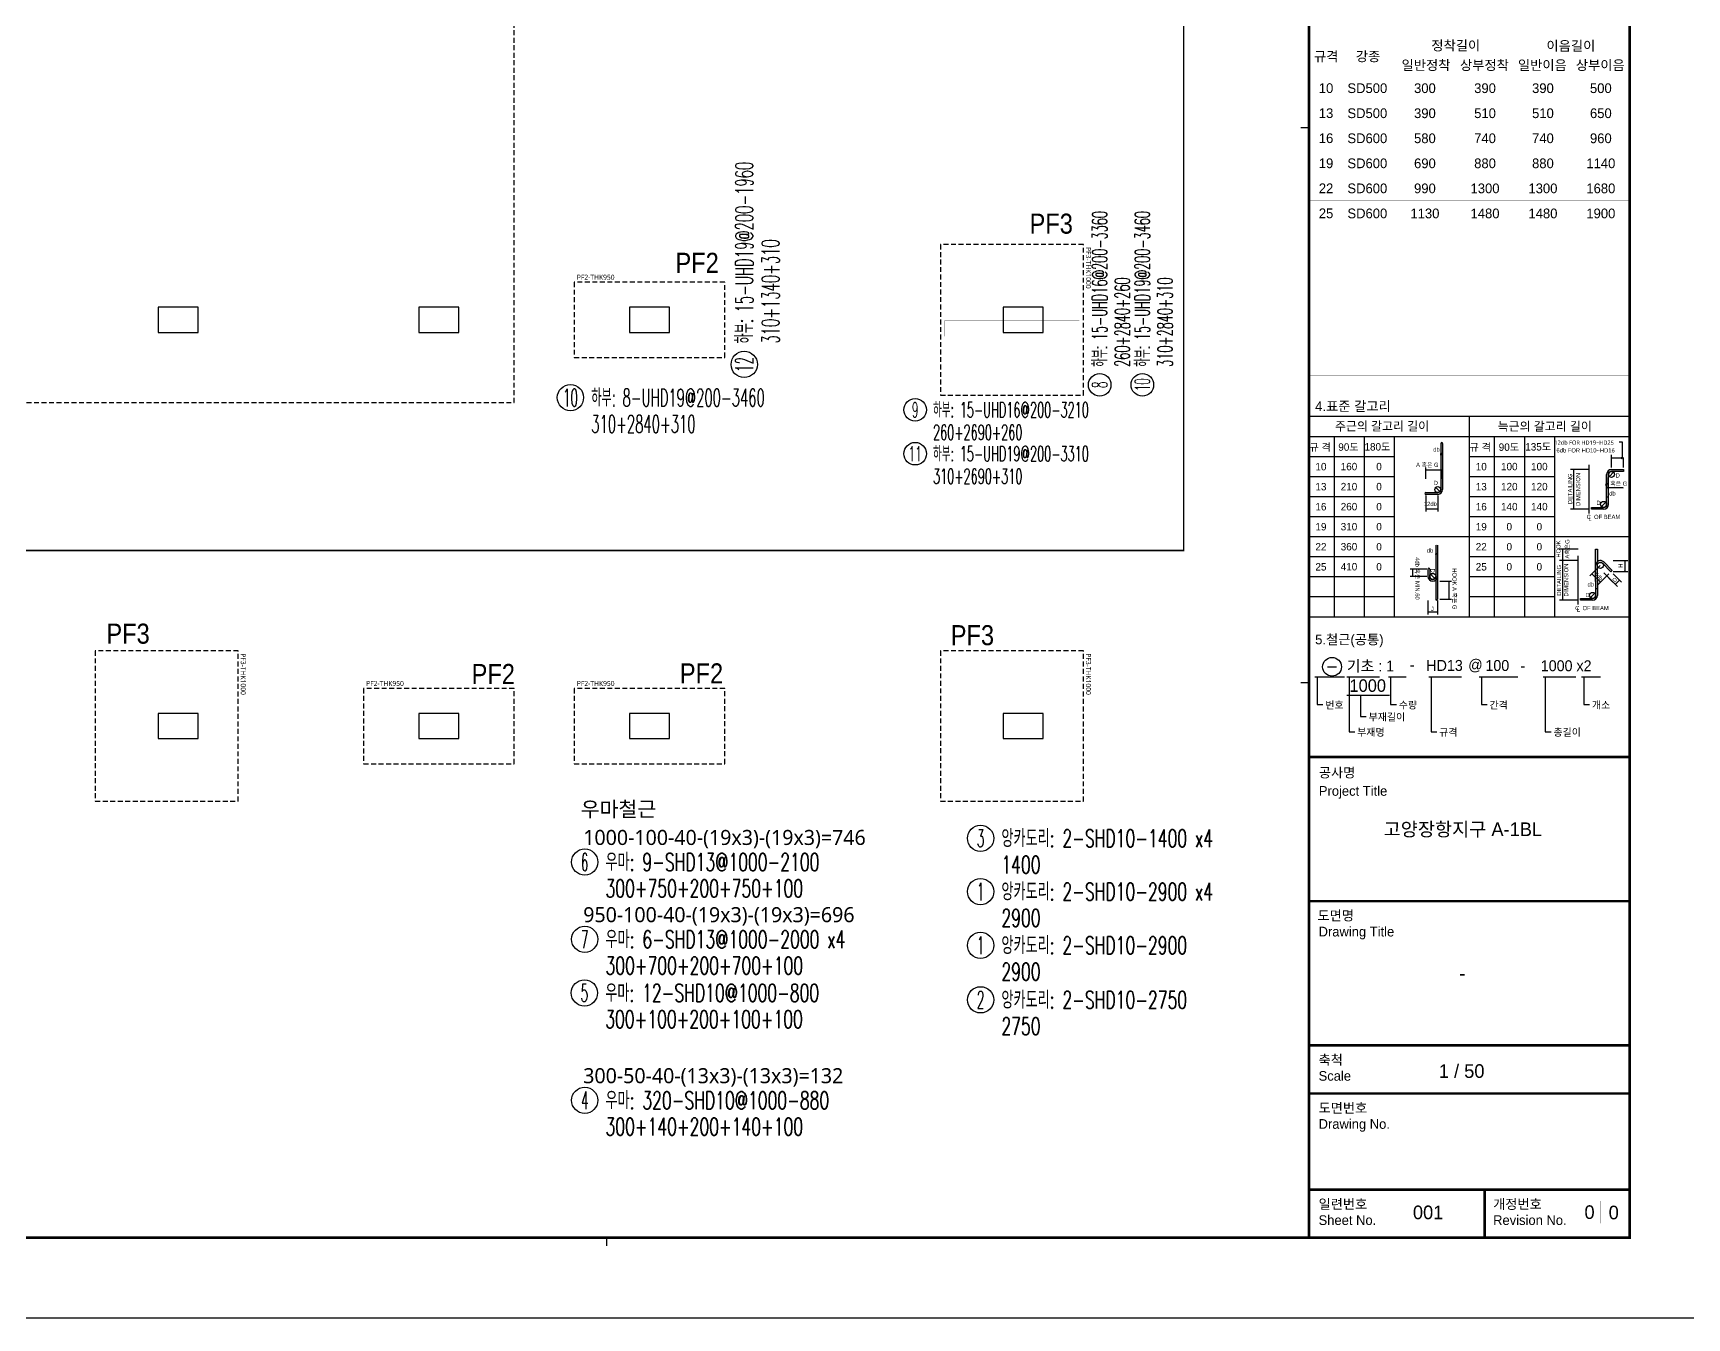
# Model space of a CAD drawing. Header units: millimetres. Extents: x 321717 to 696608, y -514806 to -16026.
# Drawn here: x 437236 to 470209, y -280172 to -254553 of the extents above; entities that cross this region are included whole.
import ezdxf
from ezdxf.enums import TextEntityAlignment as Align

# ---------------------------------------------------------------- set-up
doc = ezdxf.new("R2010")
doc.units = ezdxf.units.MM
doc.header["$LTSCALE"] = 65
doc.linetypes.add('XS-기초$0$HID', pattern=[2.3, 1.5, -0.8])
doc.layers.get('Defpoints').update_dxf_attribs({"color": 145})
for name, color, linetype in [('NAME-F', 6, 'Continuous'), ('XREBAR', 1, 'Continuous'), ('XS-기초$0$MAT', 3, 'XS-기초$0$HID'), ('XS-기초$0$PILE-P', 4, 'XS-기초$0$HID'), ('XS-기초$0$WALL', 11, 'Continuous'), ('XS-기초$0$기초연단', 3, 'Continuous'), ('XTAG', 7, 'Continuous'), ('기초꺽임', 7, 'Continuous')]:
    doc.layers.add(name, color=color, linetype=linetype)
doc.layers.add('XS-기초$0$DEFPOINT', color=144, linetype='Continuous', plot=False)
doc.layers.add('XTITLE', color=22, linetype='Continuous', lineweight=0)
doc.styles.add('ARIAL', font='malgun_0.ttf')
doc.styles.add('HYULL', font='Dotum.ttf')
doc.styles.add('XRebar', font='Romans.shx', dxfattribs={"bigfont": 'whgtxt.shx'})
doc.styles.add('XRebarSheet', font='HMKMRHD.TTF')
doc.styles.add('XS-기초$0$맑은고딕', font='malgun_0.ttf')
doc.styles.add('돋움', font='malgun_0.ttf')
doc.styles.add('돋음', font='Dotum.ttf')
doc.dimstyles.new('NDIM', dxfattribs={"dimtxt": 3, "dimasz": 1.5, "dimexe": 2, "dimexo": 2, "dimgap": 1, "dimtad": 1, "dimdec": 0, "dimdsep": 46, "dimlunit": 6, "dimtxsty": 'ARIAL', "dimblk": 'DOT', "dimcen": 1, "dimclrd": 256, "dimclre": 7, "dimclrt": 3, "dimadec": 0, "dimazin": 0, "dimtfac": 1, "dimtdec": 0, "dimtix": 1, "dimtmove": 2, "dimatfit": 3, "dimldrblk": 'DOT', "dimfxl": 8, "dimtvp": 1, "dimtolj": 1, "dimlwd": -1, "dimlwe": -1, "dimarcsym": 0})

# ---------------------------------------------------------------- blocks, each defined once
blk = doc.blocks.new('_Dot')
at = {"color": 0, "linetype": 'ByBlock', "lineweight": -2}
blk.add_line((-0.5, 0), (-1, 0), dxfattribs=at)
at = {"color": 0, "linetype": 'ByBlock', "const_width": 0.5}
blk.add_lwpolyline([(-0.25, 0, 1), (0.25, 0, 1)], format="xyb", close=True, dxfattribs=at)
blk = doc.blocks.new('*D118')
at = {"color": 7, "transparency": 16777216}
for p, q in [((80432, 20451), (80432, 20463)), ((80477, 20451), (80477, 20463))]:
    blk.add_line(p, q, dxfattribs=at)
at = {"transparency": 16777216}
blk.add_line((80433, 20461), (80475, 20461), dxfattribs=at)
at = {"layer": 'Defpoints', "color": 0, "transparency": 16777216}
for p in [(80432, 20449), (80477, 20461), (80477, 20449)]:
    blk.add_point(p, dxfattribs=at)
at = {"transparency": 16777216, "xscale": 1.5, "yscale": 1.5, "zscale": 1.5, "rotation": 180}
blk.add_blockref('_Dot', (80432, 20461), dxfattribs=at)
at = {"transparency": 16777216, "xscale": 1.5, "yscale": 1.5, "zscale": 1.5}
blk.add_blockref('_Dot', (80477, 20461), dxfattribs=at)
blk = doc.blocks.new('*D119')
at = {"color": 7, "transparency": 16777216}
for p, q in [((76172, 19024), (76172, 19045)), ((76217, 19024), (76217, 19045))]:
    blk.add_line(p, q, dxfattribs=at)
at = {"transparency": 16777216}
blk.add_line((76215, 19043), (76174, 19043), dxfattribs=at)
at = {"layer": 'Defpoints', "color": 0, "transparency": 16777216}
for p in [(76172, 19043), (76172, 19022), (76217, 19022)]:
    blk.add_point(p, dxfattribs=at)
at = {"transparency": 16777216, "xscale": 1.5, "yscale": 1.5, "zscale": 1.5, "rotation": 180}
blk.add_blockref('_Dot', (76172, 19043), dxfattribs=at)
at = {"transparency": 16777216, "xscale": 1.5, "yscale": 1.5, "zscale": 1.5}
blk.add_blockref('_Dot', (76217, 19043), dxfattribs=at)
blk = doc.blocks.new('*D120')
at = {"transparency": 16777216}
blk.add_line((80158, 18181), (80199, 18181), dxfattribs=at)
at = {"layer": 'Defpoints', "color": 0, "transparency": 16777216}
for p in [(80156, 18181), (80201, 18181), (80201, 18181)]:
    blk.add_point(p, dxfattribs=at)
at = {"transparency": 16777216, "xscale": 1.5, "yscale": 1.5, "zscale": 1.5, "rotation": 180}
blk.add_blockref('_Dot', (80156, 18181), dxfattribs=at)
at = {"transparency": 16777216, "xscale": 1.5, "yscale": 1.5, "zscale": 1.5}
blk.add_blockref('_Dot', (80201, 18181), dxfattribs=at)
blk = doc.blocks.new('XS-기초$0$PF3')
at = {"layer": 'XS-기초$0$MAT', "linetype": 'XS-기초$0$HID'}
blk.add_lwpolyline([(-1500, -1650), (1500, -1650), (1500, 1200), (-1500, 1200)], close=True, dxfattribs=at)
at = {"layer": 'XS-기초$0$DEFPOINT', "color": 1, "style": 'XS-기초$0$맑은고딕'}
blk.add_text('PF3-THK1000', height=100, dxfattribs=at).set_placement((-1450, 1300), align=Align.MIDDLE_LEFT)
blk = doc.blocks.new('XS-기초$0$PF2')
at = {"layer": 'XS-기초$0$MAT', "linetype": 'XS-기초$0$HID'}
blk.add_lwpolyline([(-1500, -750), (1500, -750), (1500, 750), (-1500, 750)], close=True, dxfattribs=at)
at = {"layer": 'XS-기초$0$DEFPOINT', "color": 1, "style": 'XS-기초$0$맑은고딕'}
blk.add_text('PF2-THK950', height=100, dxfattribs=at).set_placement((-1450, 850), align=Align.MIDDLE_LEFT)
blk = doc.blocks.new('asdraa')
at = {"layer": 'XS-기초$0$WALL', "color": 5}
for p, q in [((3886, 8700), (3886, 8200)), ((4686, 8700), (3886, 8700)), ((4686, 8200), (4686, 8700)), ((9086, 8700), (9086, 8200)), ((9886, 8700), (9086, 8700)), ((9886, 8200), (9886, 8700)), ((13286, 8700), (13286, 8200)), ((14086, 8700), (13286, 8700)), ((14086, 8200), (14086, 8700)), ((20736, 8700), (20736, 8200)), ((21536, 8700), (20736, 8700)), ((21536, 8200), (21536, 8700)), ((3886, 8200), (4686, 8200)), ((9086, 8200), (9886, 8200)), ((13286, 8200), (14086, 8200)), ((20736, 8200), (21536, 8200)), ((3886, 600), (3886, 100)), ((4686, 600), (3886, 600)), ((4686, 100), (4686, 600)), ((9086, 600), (9086, 100)), ((9886, 600), (9086, 600)), ((9886, 100), (9886, 600)), ((13286, 600), (13286, 100)), ((14086, 600), (13286, 600)), ((14086, 100), (14086, 600)), ((20736, 600), (20736, 100)), ((21536, 600), (20736, 600)), ((21536, 100), (21536, 600)), ((3886, 100), (4686, 100)), ((9086, 100), (9886, 100)), ((13286, 100), (14086, 100)), ((20736, 100), (21536, 100))]:
    blk.add_line(p, q, dxfattribs=at)
at = {"layer": 'XS-기초$0$기초연단', "linetype": 'XS-기초$0$HID'}
for p, q in [((10986, 6800), (10986, 14600)), ((-25496, 6800), (10986, 6800))]:
    blk.add_line(p, q, dxfattribs=at)
at = {"layer": '기초꺽임', "color": 1, "const_width": 30}
blk.add_lwpolyline([(-22289, 23621), (-22289, 0), (0, 0), (0, 3850), (24336, 3850), (24336, 23621)], dxfattribs=at)
at = {"layer": 'XS-기초$0$PILE-P', "rotation": 270}
for p in [(21136, 8450), (4286, 350), (21136, 350)]:
    blk.add_blockref('XS-기초$0$PF3', p, dxfattribs=at)
at = {"layer": 'XS-기초$0$PILE-P'}
for p in [(13686, 8450), (9486, 350), (13686, 350)]:
    blk.add_blockref('XS-기초$0$PF2', p, dxfattribs=at)
blk = doc.blocks.new('*U98', base_point=(447687, -261823))
at = {"layer": 'XTAG', "color": 0, "linetype": 'Continuous', "ltscale": 6.95293e-310}
blk.add_circle((447950, -261823), 262, dxfattribs=at)
at = {"layer": 'XTAG', "color": 0, "linetype": 'Continuous', "ltscale": 6.95293e-310, "style": 'XRebar', "width": 0.5}
blk.add_text('10', height=350, dxfattribs=at).set_placement((447950, -261823), align=Align.MIDDLE_CENTER)
at = {"layer": 'XTAG', "color": 0, "linetype": 'Continuous', "ltscale": 6.95293e-310, "style": 'XRebar', "width": 0.55}
for s, p in [('하부: 8-UHD19@200-3460', (448365, -261823)), ('310+2840+310', (448365, -262348))]:
    blk.add_text(s, height=350, dxfattribs=at).set_placement(p, align=Align.MIDDLE_LEFT)
blk = doc.blocks.new('*U99', base_point=(459352, -261791))
at = {"layer": 'XTAG', "color": 0, "linetype": 'Continuous', "ltscale": 1.06101e-314}
blk.add_circle((459352, -261566), 225, dxfattribs=at)
at = {"layer": 'XTAG', "color": 0, "linetype": 'Continuous', "ltscale": 1.06101e-314, "style": 'XRebar', "width": 0.55}
for s, p in [('하부: 15-UHD19@200-3460', (459352, -261209)), ('310+2840+310', (459802, -261209))]:
    blk.add_text(s, height=300, rotation=90, dxfattribs=at).set_placement(p, align=Align.MIDDLE_LEFT)
at = {"layer": 'XTAG', "color": 0, "linetype": 'Continuous', "ltscale": 1.06101e-314, "style": 'XRebar', "width": 0.5}
blk.add_text('10', height=300, rotation=90, dxfattribs=at).set_placement((459352, -261566), align=Align.MIDDLE_CENTER)
blk = doc.blocks.new('*U103', base_point=(451415, -261422))
at = {"layer": 'XTAG', "color": 0, "linetype": 'Continuous', "ltscale": 6.95293e-310}
blk.add_circle((451415, -261160), 262, dxfattribs=at)
at = {"layer": 'XTAG', "color": 0, "linetype": 'Continuous', "ltscale": 6.95293e-310, "style": 'XRebar', "width": 0.55}
for s, p in [('하부: 15-UHD19@200-1960', (451415, -260744)), ('310+1340+310', (451940, -260744))]:
    blk.add_text(s, height=350, rotation=90, dxfattribs=at).set_placement(p, align=Align.MIDDLE_LEFT)
at = {"layer": 'XTAG', "color": 0, "linetype": 'Continuous', "ltscale": 6.95293e-310, "style": 'XRebar', "width": 0.5}
blk.add_text('12', height=350, rotation=90, dxfattribs=at).set_placement((451415, -261160), align=Align.MIDDLE_CENTER)
blk = doc.blocks.new('*U104', base_point=(454598, -262940))
at = {"layer": 'XTAG', "color": 0, "linetype": 'Continuous', "ltscale": 1.06101e-314}
blk.add_circle((454823, -262940), 225, dxfattribs=at)
at = {"layer": 'XTAG', "color": 0, "linetype": 'Continuous', "ltscale": 1.06101e-314, "style": 'XRebar', "width": 0.5}
blk.add_text('11', height=300, dxfattribs=at).set_placement((454823, -262940), align=Align.MIDDLE_CENTER)
at = {"layer": 'XTAG', "color": 0, "linetype": 'Continuous', "ltscale": 1.06101e-314, "style": 'XRebar', "width": 0.55}
for s, p in [('하부: 15-UHD19@200-3310', (455179, -262940)), ('310+2690+310', (455179, -263390))]:
    blk.add_text(s, height=300, dxfattribs=at).set_placement(p, align=Align.MIDDLE_LEFT)
blk = doc.blocks.new('*U105', base_point=(454598, -262065))
at = {"layer": 'XTAG', "color": 0, "linetype": 'Continuous', "ltscale": 1.06101e-314}
blk.add_circle((454823, -262065), 225, dxfattribs=at)
at = {"layer": 'XTAG', "color": 0, "linetype": 'Continuous', "ltscale": 1.06101e-314, "style": 'XRebar', "width": 0.5}
blk.add_text('9', height=300, dxfattribs=at).set_placement((454823, -262065), align=Align.MIDDLE_CENTER)
at = {"layer": 'XTAG', "color": 0, "linetype": 'Continuous', "ltscale": 1.06101e-314, "style": 'XRebar', "width": 0.55}
for s, p in [('하부: 15-UHD16@200-3210', (455179, -262065)), ('260+2690+260', (455179, -262515))]:
    blk.add_text(s, height=300, dxfattribs=at).set_placement(p, align=Align.MIDDLE_LEFT)
blk = doc.blocks.new('*U106', base_point=(458502, -261791))
at = {"layer": 'XTAG', "color": 0, "linetype": 'Continuous', "ltscale": 1.06101e-314}
blk.add_circle((458502, -261566), 225, dxfattribs=at)
at = {"layer": 'XTAG', "color": 0, "linetype": 'Continuous', "ltscale": 1.06101e-314, "style": 'XRebar', "width": 0.55}
for s, p in [('하부: 15-UHD16@200-3360', (458502, -261209)), ('260+2840+260', (458952, -261209))]:
    blk.add_text(s, height=300, rotation=90, dxfattribs=at).set_placement(p, align=Align.MIDDLE_LEFT)
at = {"layer": 'XTAG', "color": 0, "linetype": 'Continuous', "ltscale": 1.06101e-314, "style": 'XRebar', "width": 0.5}
blk.add_text('8', height=300, rotation=90, dxfattribs=at).set_placement((458502, -261566), align=Align.MIDDLE_CENTER)
blk = doc.blocks.new('*U107', base_point=(447971, -271083))
at = {"layer": 'XTAG', "color": 0, "linetype": 'Continuous', "ltscale": 1.06101e-314}
blk.add_circle((448234, -271083), 262, dxfattribs=at)
at = {"layer": 'XTAG', "color": 0, "linetype": 'Continuous', "ltscale": 1.06101e-314, "style": 'XRebar', "width": 0.5}
blk.add_text('6', height=350, dxfattribs=at).set_placement((448234, -271083), align=Align.MIDDLE_CENTER)
at = {"layer": 'XTAG', "color": 0, "linetype": 'Continuous', "ltscale": 1.06101e-314, "style": 'XRebar', "width": 0.65}
for s, p in [('우마: 9-SHD13@1000-2100', (448649, -271083)), ('300+750+200+750+100', (448649, -271608))]:
    blk.add_text(s, height=350, dxfattribs=at).set_placement(p, align=Align.MIDDLE_LEFT)
blk = doc.blocks.new('*U108', base_point=(447971, -272623))
at = {"layer": 'XTAG', "color": 0, "linetype": 'Continuous', "ltscale": 1.06101e-314}
blk.add_circle((448234, -272623), 262, dxfattribs=at)
at = {"layer": 'XTAG', "color": 0, "linetype": 'Continuous', "ltscale": 1.06101e-314, "style": 'XRebar', "width": 0.5}
blk.add_text('7', height=350, dxfattribs=at).set_placement((448234, -272623), align=Align.MIDDLE_CENTER)
at = {"layer": 'XTAG', "color": 0, "linetype": 'Continuous', "ltscale": 1.06101e-314, "style": 'XRebar', "width": 0.65}
for s, p in [('우마: 6-SHD13@1000-2000 x4', (448649, -272623)), ('300+700+200+700+100', (448649, -273148))]:
    blk.add_text(s, height=350, dxfattribs=at).set_placement(p, align=Align.MIDDLE_LEFT)
blk = doc.blocks.new('*U109', base_point=(447966, -273691))
at = {"layer": 'XTAG', "color": 0, "linetype": 'Continuous', "ltscale": 1.06101e-314}
blk.add_circle((448228, -273691), 262, dxfattribs=at)
at = {"layer": 'XTAG', "color": 0, "linetype": 'Continuous', "ltscale": 1.06101e-314, "style": 'XRebar', "width": 0.5}
blk.add_text('5', height=350, dxfattribs=at).set_placement((448228, -273691), align=Align.MIDDLE_CENTER)
at = {"layer": 'XTAG', "color": 0, "linetype": 'Continuous', "ltscale": 1.06101e-314, "style": 'XRebar', "width": 0.65}
for s, p in [('우마: 12-SHD10@1000-800', (448644, -273691)), ('300+100+200+100+100', (448644, -274216))]:
    blk.add_text(s, height=350, dxfattribs=at).set_placement(p, align=Align.MIDDLE_LEFT)
blk = doc.blocks.new('*U110', base_point=(447971, -275833))
at = {"layer": 'XTAG', "color": 0, "linetype": 'Continuous', "ltscale": 1.06101e-314}
blk.add_circle((448234, -275833), 262, dxfattribs=at)
at = {"layer": 'XTAG', "color": 0, "linetype": 'Continuous', "ltscale": 1.06101e-314, "style": 'XRebar', "width": 0.65}
for s, p in [('우마: 320-SHD10@1000-880', (448649, -275833)), ('300+140+200+140+100', (448649, -276358))]:
    blk.add_text(s, height=350, dxfattribs=at).set_placement(p, align=Align.MIDDLE_LEFT)
at = {"layer": 'XTAG', "color": 0, "linetype": 'Continuous', "ltscale": 1.06101e-314, "style": 'XRebar', "width": 0.5}
blk.add_text('4', height=350, dxfattribs=at).set_placement((448234, -275833), align=Align.MIDDLE_CENTER)
blk = doc.blocks.new('*U111', base_point=(455864, -271672))
at = {"layer": 'XTAG', "color": 0, "linetype": 'Continuous', "ltscale": 6.62605e-310}
blk.add_circle((456127, -271672), 262, dxfattribs=at)
at = {"layer": 'XTAG', "color": 0, "linetype": 'Continuous', "ltscale": 6.62605e-310, "style": 'XRebar', "width": 0.5}
blk.add_text('1', height=350, dxfattribs=at).set_placement((456127, -271672), align=Align.MIDDLE_CENTER)
at = {"layer": 'XTAG', "color": 0, "linetype": 'Continuous', "ltscale": 6.62605e-310, "style": 'XRebar', "width": 0.65}
for s, p in [('앙카도리: 2-SHD10-2900 x4', (456542, -271672)), ('2900', (456542, -272197))]:
    blk.add_text(s, height=350, dxfattribs=at).set_placement(p, align=Align.MIDDLE_LEFT)
blk = doc.blocks.new('*U112', base_point=(455864, -272743))
at = {"layer": 'XTAG', "color": 0, "linetype": 'Continuous', "ltscale": 1.06101e-314}
blk.add_circle((456127, -272743), 262, dxfattribs=at)
at = {"layer": 'XTAG', "color": 0, "linetype": 'Continuous', "ltscale": 1.06101e-314, "style": 'XRebar', "width": 0.5}
blk.add_text('1', height=350, dxfattribs=at).set_placement((456127, -272743), align=Align.MIDDLE_CENTER)
at = {"layer": 'XTAG', "color": 0, "linetype": 'Continuous', "ltscale": 1.06101e-314, "style": 'XRebar', "width": 0.65}
for s, p in [('앙카도리: 2-SHD10-2900', (456542, -272743)), ('2900', (456542, -273268))]:
    blk.add_text(s, height=350, dxfattribs=at).set_placement(p, align=Align.MIDDLE_LEFT)
blk = doc.blocks.new('*U113', base_point=(455864, -270609))
at = {"layer": 'XTAG', "color": 0, "linetype": 'Continuous', "ltscale": 6.62605e-310}
blk.add_circle((456127, -270609), 262, dxfattribs=at)
at = {"layer": 'XTAG', "color": 0, "linetype": 'Continuous', "ltscale": 6.62605e-310, "style": 'XRebar', "width": 0.5}
blk.add_text('3', height=350, dxfattribs=at).set_placement((456127, -270609), align=Align.MIDDLE_CENTER)
at = {"layer": 'XTAG', "color": 0, "linetype": 'Continuous', "ltscale": 6.62605e-310, "style": 'XRebar', "width": 0.65}
for s, p in [('앙카도리: 2-SHD10-1400 x4', (456542, -270609)), ('1400', (456542, -271134))]:
    blk.add_text(s, height=350, dxfattribs=at).set_placement(p, align=Align.MIDDLE_LEFT)
blk = doc.blocks.new('*U114', base_point=(455864, -273830))
at = {"layer": 'XTAG', "color": 0, "linetype": 'Continuous', "ltscale": 1.06101e-314}
blk.add_circle((456127, -273830), 262, dxfattribs=at)
at = {"layer": 'XTAG', "color": 0, "linetype": 'Continuous', "ltscale": 1.06101e-314, "style": 'XRebar', "width": 0.5}
blk.add_text('2', height=350, dxfattribs=at).set_placement((456127, -273830), align=Align.MIDDLE_CENTER)
at = {"layer": 'XTAG', "color": 0, "linetype": 'Continuous', "ltscale": 1.06101e-314, "style": 'XRebar', "width": 0.65}
for s, p in [('앙카도리: 2-SHD10-2750', (456542, -273830)), ('2750', (456542, -274355))]:
    blk.add_text(s, height=350, dxfattribs=at).set_placement(p, align=Align.MIDDLE_LEFT)
blk = doc.blocks.new('dhs_sheet2e')
h = blk.add_hatch(color=256)
edge = h.paths.add_edge_path()
edge.add_line((76299, 21797), (76299, 20646.2))
edge.add_arc((76224.2, 20646.2), 74.7, -90, 0, ccw=False)
edge.add_line((76224.2, 20571.5), (75925.3, 20571.5))
edge.add_arc((75925.3, 20549.1), 22.4, 90, 270)
edge.add_line((75925.3, 20526.7), (76224.2, 20526.7))
edge.add_arc((76224.2, 20646.2), 119.6, 270, 360)
edge.add_line((76343.8, 20646.2), (76343.8, 21797))
edge.add_arc((76321.4, 21797), 22.4, 0, 180)
blk.add_hatch(color=256).paths.add_polyline_path([(80850.3, 21144.3), (80551.4, 21144.3, 0.4142136), (80431.9, 21024.7), (80431.9, 20621.2), (80431.9, 20277.5, -0.4142136), (80357.1, 20202.7), (80058.2, 20202.7), (80058.2, 20157.9), (80357.1, 20157.9, 0.4142136), (80476.7, 20277.5), (80476.7, 20621.2), (80476.7, 21024.7, -0.4142136), (80551.4, 21099.4), (80850.3, 21099.4)])
h = blk.add_hatch(color=256)
h.paths.add_polyline_path([(76216.8, 18481.2, -0.2277351), (76172, 18387.9), (76172, 17913.3, 1), (76216.8, 17913.3)])
h.paths.add_polyline_path([(76216.8, 19258.4, 1), (76172, 19258.4), (76172, 18481.2, -0.1833618), (76153.2, 18431.7, -0.6790836), (76150.1, 18423.9, -0.2067221), (76146.9, 18425.3, -0.6466922), (76022.6, 18481.2), (76022.6, 18660.6, 1), (75977.7, 18660.6), (75977.7, 18481.2, 1), (76216.8, 18481.2)])
h.paths.add_polyline_path([(76153.2, 18431.7, -0.0300135), (76146.9, 18425.3, 0.2067221), (76150.1, 18423.9, 0.6790836)], flags=17)
h = blk.add_hatch(color=256)
h.paths.add_polyline_path([(80200.9, 19160.1), (80156.1, 19160.1), (80156.1, 18756.6, -0.2277351), (80200.9, 18850)])
h.paths.add_polyline_path([(80156.1, 18756.6), (80156.1, 18353.1), (80156.1, 18009.4, -0.4142136), (80081.4, 17934.7), (79782.5, 17934.7), (79782.5, 17889.8), (80081.4, 17889.8, 0.4142136), (80200.9, 18009.4), (80200.9, 18353.1), (80200.9, 18756.6, -0.6681786), (80328.5, 18809.5), (80539.9, 18598.1), (80571.6, 18629.8), (80360.2, 18841.2, 0.6681786)])
at = {"color": 7}
for p, q in [((73013.1, 29664.7), (72813.3, 29664.7)), ((80551.4, 21191.6), (80551.4, 21507.4)), ((80850.3, 21191.6), (80850.3, 21435)), ((76343.8, 20916), (76343.8, 21141.7)), ((79996, 21144.3), (79533, 21144.3)), ((80431.9, 20947.5), (80431.9, 20685.3)), ((79996, 20157.9), (79533, 20157.9)), ((79720.2, 19160.1), (79257.5, 19160.1)), ((75953.1, 18660.6), (75532.2, 18660.6)), ((79720.2, 18876.2), (79257.5, 18876.2)), ((79720.2, 18876.2), (79257.5, 18876.2)), ((80273.9, 18754.9), (80011.4, 18492.3)), ((80591.1, 18876.2), (80958.3, 18876.2)), ((80591.1, 18607.2), (80958.3, 18607.2)), ((75953.1, 18481.2), (75532.2, 18481.2)), ((76270.6, 18361.7), (76562.3, 18361.7)), ((80485.3, 18543.5), (80222.7, 18281)), ((80488.8, 18437.8), (80698.5, 18228.1)), ((80594.5, 18543.5), (80804.2, 18333.8)), ((75977.7, 17876.9), (75977.7, 17530.5)), ((76216.8, 17876.9), (76216.8, 17530.5)), ((76270.6, 17913.3), (76562.3, 17913.3)), ((79720.2, 17885.5), (79257.5, 17885.5)), ((73477.6, 16230.5), (73697, 16230.5)), ((73013.1, 15831.2), (72813.3, 15831.2)), ((55508.9, 1997.6), (55508.9, 1797.9))]:
    blk.add_line(p, q, dxfattribs=at)
at = {"color": 7, "ltscale": 2}
for p, q in [((73013.1, 22471.6), (81003.6, 22471.6)), ((77008.3, 22471.6), (77008.3, 17477.6)), ((73013.1, 21972.2), (81003.6, 21972.2)), ((73637.3, 21972.2), (73637.3, 17477.6)), ((74386.4, 21972.2), (74386.4, 17477.6)), ((75135.6, 21972.2), (75135.6, 17477.6)), ((77632.6, 21972.2), (77632.6, 17477.6)), ((78381.7, 21972.2), (78381.7, 17477.6)), ((79130.8, 21972.2), (79130.8, 17477.6)), ((73013.1, 21472.8), (75135.6, 21472.8)), ((77008.3, 21472.8), (79130.8, 21472.8)), ((75135.6, 19475.2), (77008.3, 19475.2)), ((79130.8, 19475.2), (81003.6, 19475.2)), ((73013.1, 17477.6), (81003.6, 17477.6))]:
    blk.add_line(p, q, dxfattribs=at)
for p, q in [((76299, 21797), (76299, 20646.2)), ((76343.8, 21797), (76343.8, 20646.2)), ((80553.3, 21432.5), (80848.4, 21432.5)), ((80742.8, 21835.3), (80817.5, 21835.3)), ((80817.5, 21835.3), (80817.5, 21432.5)), ((79607.9, 21142.4), (79607.9, 20159.8)), ((80431.9, 20277.5), (80431.9, 21024.7)), ((80476.7, 20277.5), (80476.7, 21024.7)), ((80498.6, 20971.9), (80604.3, 21077.5)), ((80551.4, 21144.3), (80850.3, 21144.3)), ((80850.3, 21099.4), (80551.4, 21099.4)), ((80850.3, 21144.3), (80850.3, 21099.4)), ((76277.1, 20593.4), (76171.4, 20699.1)), ((80835.3, 20687.8), (80431.9, 20687.8)), ((75925.3, 20571.5), (76224.2, 20571.5)), ((76224.2, 20526.7), (75925.3, 20526.7)), ((80058.2, 20202.7), (80357.1, 20202.7)), ((80058.2, 20157.9), (80058.2, 20202.7)), ((80304.3, 20224.6), (80410, 20330.3)), ((80357.1, 20157.9), (80058.2, 20157.9)), ((76172, 19258.4), (76172, 18481.2)), ((76216.8, 19258.4), (76216.8, 18481.2)), ((79332.2, 19158.3), (79332.2, 18878.1)), ((75592.1, 18659.1), (75592.1, 18482.7)), ((75977.7, 18660.6), (75977.7, 18481.2)), ((76022.6, 18660.6), (76022.6, 18481.2)), ((79332.2, 18874.3), (79332.2, 17887.4)), ((80156.1, 18353.1), (80156.1, 18756.6)), ((80200.9, 18353.1), (80200.9, 18756.6)), ((80328.5, 18809.5), (80539.9, 18598.1)), ((80357.7, 18568.9), (80698.5, 18228.1)), ((80360.2, 18841.2), (80571.6, 18629.8)), ((80539.9, 18598.1), (80571.6, 18629.8)), ((80883.4, 18874.3), (80883.4, 18609.1)), ((76150.1, 18428.4), (76044.4, 18534.1)), ((76502.4, 18360.2), (76502.4, 17914.8)), ((80065.6, 18544), (80274.3, 18335.3)), ((80156.1, 18353.1), (80156.1, 18009.4)), ((80200.9, 18353.1), (80200.9, 18009.4)), ((80749.9, 18385.4), (80646.9, 18282.4)), ((79782.5, 17889.8), (79782.5, 17934.7)), ((79782.5, 17934.7), (80081.4, 17934.7)), ((80081.4, 17889.8), (79782.5, 17889.8)), ((80028.6, 17956.6), (80134.2, 18062.2)), ((76215.3, 17590.4), (75979.2, 17590.4))]:
    blk.add_line(p, q)
at = {"color": 1}
for p, q in [((76299, 21501), (76299, 21548.4)), ((76342.3, 21546.4), (76300.5, 21546.4)), ((76343.8, 21501), (76343.8, 21548.4)), ((75925.3, 20916), (75925.3, 21199.6)), ((75926.8, 21139.7), (76342.3, 21139.7)), ((75925.3, 20500.1), (75925.3, 20098.9)), ((76224.2, 20500.1), (76224.2, 20098.9)), ((76222.7, 20158.9), (75926.8, 20158.9))]:
    blk.add_line(p, q, dxfattribs=at)
at = {"linetype": 'Continuous'}
for p, q in [((79998.5, 20053.3), (79998.5, 21263.8)), ((79722.7, 17785.2), (79722.7, 18995.8))]:
    blk.add_line(p, q, dxfattribs=at)
at = {"color": 4}
for p, q in [((80156.1, 19160.1), (80200.9, 19160.1)), ((80156.1, 18756.6), (80156.1, 19160.1)), ((80200.9, 19160.1), (80200.9, 18850)), ((76172, 18387.9), (76172, 17913.3)), ((76216.8, 18481.2), (76216.8, 17913.3))]:
    blk.add_line(p, q, dxfattribs=at)
at = {"color": 1, "ltscale": 2}
for p, q in [((73160.8, 15979.6), (73897.2, 15979.6)), ((73217.3, 15979.6), (73217.3, 15288.3)), ((73955, 15979.6), (74769.1, 15979.6)), ((74011.5, 15979.6), (74011.5, 14611.4)), ((74992, 15979.6), (75438.1, 15979.6)), ((75048.5, 15979.6), (75048.5, 15288.3)), ((75998.4, 15979.6), (76812.5, 15979.6)), ((76054.9, 15979.6), (76054.9, 14611.4)), ((77253.2, 15979.6), (78222.3, 15979.6)), ((77309.7, 15979.6), (77309.7, 15288.3)), ((78846.9, 15979.6), (79661, 15979.6)), ((78903.4, 15979.6), (78903.4, 14611.4)), ((79804.8, 15979.6), (80281.2, 15979.6)), ((79861.3, 15979.6), (79861.3, 15288.3)), ((73217.3, 15288.3), (73361.3, 15288.3)), ((73955, 15525.5), (75020.4, 15525.5)), ((74296, 15525.5), (74296, 14991.1)), ((75048.5, 15288.3), (75192.5, 15288.3)), ((77309.7, 15288.3), (77453.7, 15288.3)), ((79861.3, 15288.3), (80005.3, 15288.3)), ((74296, 14991.1), (74440, 14991.1)), ((74011.5, 14611.4), (74155.5, 14611.4)), ((76054.9, 14611.4), (76198.9, 14611.4)), ((78903.4, 14611.4), (79047.4, 14611.4))]:
    blk.add_line(p, q, dxfattribs=at)
at = {"color": 30}
for p, q in [((73013.1, 6791.9), (81003.6, 6791.9)), ((73013.1, 5593.3), (81003.6, 5593.3)), ((73013.1, 3196.2), (81003.6, 3196.2))]:
    blk.add_line(p, q, dxfattribs=at)
at = {"color": 7}
blk.add_lwpolyline([(84000, 0), (84000, 59329.4), (0, 59329.4), (0, 0)], close=True, dxfattribs=at)
at = {"color": 30, "const_width": 64.9}
blk.add_lwpolyline([(81003.6, 57331.7), (2996.4, 57331.7), (2996.4, 1997.6), (81003.6, 1997.6)], close=True, dxfattribs=at)
for points in [[(73013.1, 1997.6), (73013.1, 57331.7)], [(73013.1, 13983.4), (81003.6, 13983.4)], [(73013.1, 10387.6), (81003.6, 10387.6)], [(73013.1, 6791.9), (81003.6, 6791.9)], [(73013.1, 5593.3), (81003.6, 5593.3)], [(73013.1, 3196.2), (81003.6, 3196.2)], [(77390.2, 1997.6), (77390.2, 3196.2)]]:
    blk.add_lwpolyline(points, dxfattribs=at)
at = {"color": 7, "const_width": 1.25}
for points in [[(73013.1, 31920), (81003.6, 31920)], [(73839.2, 31920), (73839.2, 23480)], [(75231.7, 31920), (75231.7, 23480)], [(78117.6, 31920), (78117.6, 23480)], [(75231.7, 31445.6), (81003.6, 31445.6)], [(76674.7, 31445.6), (76674.7, 23480)], [(79560.6, 31445.6), (79560.6, 23480)], [(73013.1, 30971.1), (81003.6, 30971.1)], [(73013.1, 30346.9), (81003.6, 30346.9)], [(73013.1, 29722.6), (81003.6, 29722.6)], [(73013.1, 29098.3), (81003.6, 29098.3)], [(73013.1, 28474.1), (81003.6, 28474.1)], [(73013.1, 27849.8), (81003.6, 27849.8)], [(73013.1, 27225.6), (81003.6, 27225.6)], [(73013.1, 26601.3), (81003.6, 26601.3)], [(73013.1, 25977.1), (81003.6, 25977.1)], [(73013.1, 25352.8), (81003.6, 25352.8)], [(73013.1, 24728.5), (81003.6, 24728.5)], [(73013.1, 24104.3), (81003.6, 24104.3)], [(73013.1, 23480), (81003.6, 23480)]]:
    blk.add_lwpolyline(points, dxfattribs=at)
at = {"ltscale": 2, "const_width": 1.25}
for points in [[(73013.1, 31595.4), (73013.1, 23480)], [(81003.6, 23480), (81003.6, 31595.4)]]:
    blk.add_lwpolyline(points, dxfattribs=at)
at = {"color": 1, "ltscale": 2, "const_width": 1.87}
for points in [[(79725.1, 2916.8), (79725.1, 2355), (80286.9, 2355), (80286.9, 2916.8), (79725.1, 2916.8)], [(80321.3, 2916.8), (80321.3, 2355), (80883.1, 2355), (80883.1, 2916.8), (80321.3, 2916.8)]]:
    blk.add_lwpolyline(points, dxfattribs=at)
for centre, radius in [((80817.5, 21432.5), 22.4), ((80817.5, 21432.5), 11.2), ((80551.4, 21024.7), 74.7), ((80604.3, 21077.5), 4.48), ((76171.4, 20699.1), 4.48), ((80498.6, 20971.9), 4.48), ((76277.1, 20593.4), 4.48), ((80357.1, 20277.5), 74.7), ((80304.3, 20224.6), 4.48), ((80410, 20330.3), 4.48), ((80275.7, 18756.6), 74.7), ((76044.4, 18534.1), 4.48), ((76150.1, 18428.4), 4.48), ((80081.4, 18009.4), 74.7), ((80028.6, 17956.6), 4.48), ((80134.2, 18062.2), 4.48)]:
    blk.add_circle(centre, radius)
at = {"color": 4}
for centre in [(76224.2, 20646.2), (76097.3, 18481.2)]:
    blk.add_circle(centre, 74.7, dxfattribs=at)
at = {"color": 7, "linetype": 'Continuous'}
blk.add_circle((73588.4, 16228.7), 234.1, dxfattribs=at).dxf.unprotected_set("ltscale", 0)
for centre, radius, start, end in [((76321.4, 21797), 22.4, 0, 180), ((80551.4, 21024.7), 119.6, 90, 180), ((80551.4, 21024.7), 74.7, 90, 180), ((76224.2, 20646.2), 119.6, 270, 0), ((76224.2, 20646.2), 74.7, 270, 0), ((75925.3, 20549.1), 22.4, 90, 270), ((80357.1, 20277.5), 74.7, 270, 0), ((80357.1, 20277.5), 119.6, 270, 0), ((76000.1, 18660.6), 22.4, 0, 180), ((80275.7, 18756.6), 119.6, 45, 180), ((76097.3, 18481.2), 119.6, 180, 0), ((76097.3, 18481.2), 74.7, 180, 0), ((80081.4, 18009.4), 119.6, 270, 0), ((80081.4, 18009.4), 74.7, 270, 0)]:
    blk.add_arc(centre, radius, start, end)
at = {"color": 4}
blk.add_arc((76194.4, 17913.3), 22.4, 180, 0, dxfattribs=at)
at = {"color": 1, "rotation": 180}
for p, xscale, yscale, zscale in [((76299, 21546.4), 1.5, 1.5, 1.5), ((75925.3, 21139.7), 11.98573127229489, 11.98573127229489, 11.98573127229489), ((75925.3, 20158.9), 11.98573127229489, 11.98573127229489, 11.98573127229489)]:
    blk.add_blockref('_Dot', p, dxfattribs=dict(at, xscale=xscale, yscale=yscale, zscale=zscale))
at = {"color": 1}
for p, xscale, yscale, zscale in [((76343.8, 21546.4), 1.5, 1.5, 1.5), ((76343.8, 21139.7), 1.498216409036861, 1.498216409036861, 1.498216409036861), ((76224.2, 20158.9), 11.98573127229489, 11.98573127229489, 11.98573127229489)]:
    blk.add_blockref('_Dot', p, dxfattribs=dict(at, xscale=xscale, yscale=yscale, zscale=zscale))
for p, xscale, yscale, zscale, rotation in [((80551.4, 21432.5), 14.98216409036861, 14.98216409036861, 14.98216409036861, 180), ((79607.9, 21144.3), 14.98216409036861, 14.98216409036861, 14.98216409036861, 90), ((80431.9, 20687.8), 14.98216409036861, 14.98216409036861, 14.98216409036861, 180), ((79607.9, 20157.9), 14.98216409036861, 14.98216409036861, 14.98216409036861, 270), ((79332.2, 19160.1), 14.98216409036861, 14.98216409036861, 14.98216409036861, 90), ((75592.1, 18660.6), 11.98573127229489, 11.98573127229489, 11.98573127229489, 90), ((79332.2, 18876.2), 14.98216409036861, 14.98216409036861, 14.98216409036861, 90), ((79332.2, 18876.2), 1.872770511296076, 1.872770511296076, 1.872770511296076, 270), ((80064, 18545), 14.98216409036862, 14.98216409036862, 14.98216409036862, 135.0000000000825), ((80883.4, 18876.2), 14.98216409036861, 14.98216409036861, 14.98216409036861, 90), ((80883.4, 18607.2), 14.98216409036861, 14.98216409036861, 14.98216409036861, 270), ((75592.1, 18481.2), 11.98573127229489, 11.98573127229489, 11.98573127229489, 270), ((76502.4, 18361.7), 11.98573127229489, 11.98573127229489, 11.98573127229489, 90), ((80275.7, 18333.9), 14.98216409036862, 14.98216409036862, 14.98216409036862, 315.0000000000825), ((80645.5, 18281.1), 14.98216409036861, 14.98216409036861, 14.98216409036861, 225.0000000002524), ((80751.2, 18386.8), 14.98216409036861, 14.98216409036861, 14.98216409036861, 45.00000000025246), ((76502.4, 17913.3), 11.98573127229489, 11.98573127229489, 11.98573127229489, 270), ((79332.2, 17885.5), 14.98216409036861, 14.98216409036861, 14.98216409036861, 270), ((75977.7, 17590.4), 11.98573127229489, 11.98573127229489, 11.98573127229489, 180)]:
    blk.add_blockref('_Dot', p, dxfattribs=dict(xscale=xscale, yscale=yscale, zscale=zscale, rotation=rotation))
for p, xscale, yscale, zscale in [((80850.3, 21432.5), 1.872770511296076, 1.872770511296076, 1.872770511296076), ((80850.3, 20687.8), 14.98216409036861, 14.98216409036861, 14.98216409036861), ((76216.8, 17590.4), 11.98573127229489, 11.98573127229489, 11.98573127229489)]:
    blk.add_blockref('_Dot', p, dxfattribs=dict(xscale=xscale, yscale=yscale, zscale=zscale))
at = {"color": 3}
for s, height, style, p in [('규격', 242.71, 'XRebarSheet', (73138.4, 31320.7)), ('강종', 242.71, 'XRebarSheet', (74182, 31320.7)), ('주근의 갈고리 길이', 217.47, 'XRebarSheet', (73661.6, 22115.7)), ('늑근의 갈고리 길이', 217.47, 'XRebarSheet', (77716.4, 22111.4)), ('규 격', 184.85, 'XRebarSheet', (73024.7, 21609.3)), ('90도', 184.85, 'XRebarSheet', (73743.9, 21612.7)), ('180도', 184.85, 'XRebarSheet', (74396.5, 21618.3)), ('규 격', 184.85, 'XRebarSheet', (77015.8, 21609.3)), ('90도', 184.85, 'XRebarSheet', (77741.9, 21610.8)), ('135도', 184.85, 'XRebarSheet', (78402.8, 21618.5)), ('기초 : 1', 271.84, 'HYULL', (73958.2, 16112.5)), ('-', 271.8, 'HYULL', (75524.6, 16143.6)), ('HD13', 271.84, 'HYULL', (75937.6, 16126.4)), ('@', 271.8, 'HYULL', (76981.9, 16143.6)), ('100', 271.84, 'HYULL', (77410.5, 16124.9)), ('-', 271.8, 'HYULL', (78283.3, 16120.3)), ('1000 x2', 271.84, 'HYULL', (78789.8, 16118.6)), ('번호', 181.22, 'XRebarSheet', (73421.4, 15184.8)), ('수량', 181.22, 'XRebarSheet', (75252.6, 15184.8)), ('간격', 181.22, 'XRebarSheet', (77513.8, 15184.8)), ('개소', 181.22, 'XRebarSheet', (80065.4, 15184.8)), ('부재길이', 181.22, 'XRebarSheet', (74500.1, 14887.6)), ('부재명', 181.22, 'XRebarSheet', (74215.6, 14507.8)), ('규격', 181.22, 'XRebarSheet', (76259, 14507.8)), ('총길이', 181.22, 'XRebarSheet', (79107.5, 14507.8))]:
    blk.add_text(s, height=height, dxfattribs=dict(at, style=style)).set_placement(p)
at = {"color": 7, "style": 'XRebarSheet'}
for s, p in [('4.표준 갈고리', (73168.2, 22602.8)), ('5.철근(공통)', (73167, 16788))]:
    blk.add_text(s, height=242.71, dxfattribs=at).set_placement(p)
for s, height, style, p in [('12db FOR HD19~HD25', 104.875, 'ARIAL', (79128.8, 21763.4)), ('db', 104.88, 'HYULL', (76110.6, 21591.3)), ('6db FOR HD10~HD16', 104.875, 'HYULL', (79181.1, 21570.1)), ('A 혹은 G', 104.88, 'HYULL', (75682.6, 21210.1)), ('D', 104.9, 'HYULL', (80656, 20944.7)), ('D', 104.9, 'HYULL', (76121.8, 20758.8)), ('A 혹은 G', 104.88, 'HYULL', (80384, 20740.7)), ('12db', 104.88, 'HYULL', (75877.3, 20236.3)), ('D', 104.9, 'HYULL', (80177.8, 20262.8)), ('db', 104.88, 'HYULL', (80494.6, 20497.1)), ('C  OF BEAM', 104.88, 'HYULL', (79933.3, 19912.7)), ('L', 104.9, 'HYULL', (79978.2, 19870.3)), ('db', 104.88, 'HYULL', (75947.2, 19073.7)), ('db', 104.88, 'HYULL', (79955.9, 18229.1)), ('J', 104.9, 'HYULL', (76052.4, 17620.3)), ('C  OF BEAM', 104.88, 'HYULL', (79646.6, 17640.3)), ('D', 104.9, 'HYULL', (79902.1, 17964.6)), ('L', 104.9, 'HYULL', (79691.4, 17597.9))]:
    blk.add_text(s, height=height, dxfattribs=dict(style=style)).set_placement(p)
at = {"style": 'HYULL'}
for s, height, rotation, p in [('DETAILING', 104.88, 90, (79572.8, 20283)), ('DIMENSION', 104.88, 90, (79773.2, 20238.9)), ('A혹은G', 104.88, 90, (79503.2, 18925.5)), ('HOOK', 104.88, 90, (79280.6, 18949.8)), ('4db 혹은 MIN.60', 104.875, 270, (75662.8, 18959.9)), ('D', 104.9, 270, (76045.4, 18676.8)), ('HOOK A 혹은 G', 104.875, 270, (76588.8, 18683)), ('DETAILING', 104.88, 90, (79297.1, 18001.8)), ('DIMENSION', 104.88, 90, (79475.3, 17979.8)), ('H', 104.9, 90, (80828.6, 18696.9))]:
    blk.add_text(s, height=height, rotation=rotation, dxfattribs=at).set_placement(p)
at = {"style": 'HYULL', "width": 0.8}
for s, height, rotation, p in [('6db', 104.88, 315, (80113.5, 18528.3)), ('D', 104.9, 45, (80638.1, 18324.3))]:
    blk.add_text(s, height=height, rotation=rotation, dxfattribs=at).set_placement(p)
at = {"color": 3, "linetype": 'Continuous', "style": 'HYULL'}
e = blk.add_text('1000', height=312.13, dxfattribs=at)
e.set_placement((74023.5, 15760.5), align=Align.MIDDLE_LEFT)
e.dxf.unprotected_set("ltscale", 0)
at = {"color": 7, "style": 'XRebarSheet'}
for s, height, p in [('공사명', 241.63, (73259, 13591.6)), ('Project Title', 241.632, (73259, 13135.1)), ('도면명', 241.63, (73225, 10028.1)), ('Drawing Title', 241.632, (73252.8, 9628.5)), ('축척', 241.63, (73252.8, 6432.3)), ('Scale', 241.63, (73252.8, 6032.8)), ('도면번호', 241.63, (73252.8, 5233.8)), ('Drawing No.', 241.632, (73252.8, 4834.2)), ('일련번호', 241.63, (73252.8, 2836.6)), ('개정번호', 241.63, (77602.3, 2836.6)), ('Sheet No.', 241.63, (73252.8, 2437.1)), ('Revision No.', 241.632, (77602.3, 2437.1))]:
    blk.add_text(s, height=height, dxfattribs=at).set_placement(p, align=Align.MIDDLE_LEFT)
for base, p1, p2, picture, middle in [((80476.7, 20461.4), (80431.9, 20449.3), (80476.7, 20449.3), '*D118', (80454.3, 20461.4)), ((76172, 19043.3), (76216.8, 19021.8), (76172, 19021.8), '*D119', (76194.4, 19043.3)), ((80200.9, 18181.3), (80156.1, 18181.3), (80200.9, 18181.3), '*D120', (80178.5, 18181.3))]:
    dim = blk.add_linear_dim(base=base, p1=p1, p2=p2, text=' ', dimstyle='NDIM')
    dim.commit()
    dim.dimension.update_dxf_attribs({"geometry": picture, "text_midpoint": middle})

msp = doc.modelspace()

# ---------------------------------------------------------------- linework, layer by layer
at = {"color": 7, "ltscale": 2}
for p, q in [((462674.1, -263393.3), (464372.1, -263393.3)), ((465870.3, -263393.3), (467568.2, -263393.3)), ((462674.1, -263792.8), (464372.1, -263792.8)), ((465870.3, -263792.8), (467568.2, -263792.8)), ((462674.1, -264192.4), (464372.1, -264192.4)), ((465870.3, -264192.4), (467568.2, -264192.4)), ((462674.1, -264591.9), (464372.1, -264591.9)), ((465870.3, -264591.9), (467568.2, -264591.9)), ((462674.1, -264991.4), (464372.1, -264991.4)), ((465870.3, -264991.4), (467568.2, -264991.4)), ((462674.1, -265390.9), (464372.1, -265390.9)), ((465870.3, -265390.9), (467568.2, -265390.9)), ((462674.1, -265790.5), (464372.1, -265790.5)), ((465870.3, -265790.5), (467568.2, -265790.5))]:
    msp.add_line(p, q, dxfattribs=at)
at = {"layer": 'XREBAR', "color": 31, "linetype": 'Continuous', "ltscale": 4.56907e-10, "const_width": 1}
msp.add_lwpolyline([(457062.3, -261691.3), (456752.3, -261691.3), (456752.3, -258851.3), (457062.3, -258851.3)], dxfattribs=at)
at = {"layer": 'XREBAR', "color": 31, "linetype": 'Continuous', "ltscale": 7.10404e-14, "const_width": 1}
for points in [[(450570.7, -260941.3), (450260.7, -260941.3), (450260.7, -259601.3), (450570.7, -259601.3)], [(450947.3, -259887), (450947.3, -260197), (448107.3, -260197), (448107.3, -259887)], [(455407.3, -260601.3), (455407.3, -260291.3), (458097.3, -260291.3), (458097.3, -260601.3)]]:
    msp.add_lwpolyline(points, dxfattribs=at)

# ---------------------------------------------------------------- block references
at = {"color": 255, "xscale": 0.8000000006602158, "yscale": 0.8000000006602158, "zscale": 0.8000000006602158}
msp.add_blockref('dhs_sheet2e', (404263.6, -280172), dxfattribs=at)
at = {"layer": 'NAME-F'}
msp.add_blockref('asdraa', (435841.3, -268721.3), dxfattribs=at)
at = {"layer": 'XTAG', "color": 31, "linetype": 'Continuous', "ltscale": 1.08076e-311}
for name, p in [('*U103', (451414.8, -261422.4)), ('*U99', (459352.3, -261790.7)), ('*U98', (447687.3, -261822.6)), ('*U104', (454598, -262940.5))]:
    msp.add_blockref(name, p, dxfattribs=at)
at = {"layer": 'XTAG', "color": 171, "linetype": 'Continuous', "ltscale": 1.08076e-311}
for name, p in [('*U106', (458501.9, -261790.7)), ('*U105', (454598, -262065.3))]:
    msp.add_blockref(name, p, dxfattribs=at)
at = {"layer": 'XTAG', "color": 30, "linetype": 'Continuous', "ltscale": 1.08076e-311}
for name, p in [('*U113', (455864.2, -270609.4)), ('*U111', (455864.2, -271671.7)), ('*U112', (455864.2, -272743)), ('*U109', (447965.8, -273691.3)), ('*U114', (455864.2, -273829.9)), ('*U110', (447971.2, -275833.1))]:
    msp.add_blockref(name, p, dxfattribs=at)
at = {"layer": 'XTAG', "color": 11, "linetype": 'Continuous', "ltscale": 1.08076e-311}
for name, p in [('*U107', (447971.2, -271082.8)), ('*U108', (447971.2, -272622.5))]:
    msp.add_blockref(name, p, dxfattribs=at)

# ---------------------------------------------------------------- texts
at = {"color": 3, "style": 'XRebarSheet'}
for s, height, p in [('정착길이', 194.17, (465600.4, -254801.9)), ('이음길이', 194.17, (467895.6, -254809.1)), ('일반정착', 194.17, (465006.9, -255192.6)), ('상부정착', 194.17, (466172.3, -255192.6)), ('일반이음', 194.17, (467327.4, -255192.6)), ('상부이음', 194.17, (468482.8, -255192.6)), ('10', 194.17, (463014.7, -255650.9)), ('SD500', 194.17, (463837.7, -255652.2)), ('300', 194.17, (464985.8, -255652.2)), ('390', 194.17, (466184.4, -255652.2)), ('390', 194.17, (467338.7, -255652.2)), ('500', 194.17, (468493.1, -255652.2)), ('13', 194.17, (463014.7, -256150.4)), ('SD500', 194.17, (463837.7, -256151.6)), ('390', 194.17, (464985.8, -256151.6)), ('510', 194.17, (466184.4, -256151.6)), ('510', 194.17, (467338.7, -256151.6)), ('650', 194.17, (468493.1, -256151.6)), ('16', 194.17, (463014.7, -256649.8)), ('SD600', 194.17, (463837.7, -256651)), ('580', 194.17, (464985.8, -256651)), ('740', 194.17, (466184.4, -256651)), ('740', 194.17, (467338.7, -256651)), ('960', 194.17, (468493.1, -256651)), ('19', 194.17, (463014.7, -257149.2)), ('SD600', 194.17, (463837.7, -257150.4)), ('690', 194.17, (464985.8, -257150.4)), ('880', 194.17, (466184.4, -257150.4)), ('880', 194.17, (467338.7, -257150.4)), ('1140', 194.17, (468493.1, -257150.4)), ('22', 194.17, (463014.7, -257648.6)), ('SD600', 194.17, (463837.7, -257649.8)), ('990', 194.17, (464985.8, -257649.8)), ('1300', 194.17, (466184.4, -257649.8)), ('1300', 194.17, (467338.7, -257649.8)), ('1680', 194.17, (468493.1, -257649.8)), ('25', 194.17, (463014.7, -258148)), ('SD600', 194.17, (463837.7, -258149.2)), ('1130', 194.17, (464985.8, -258149.2)), ('1480', 194.17, (466184.4, -258149.2)), ('1480', 194.17, (467338.7, -258149.2)), ('1900', 194.17, (468493.1, -258149.2)), ('10', 147.88, (462913, -263197.7)), ('160', 147.88, (463471.7, -263196.8)), ('0', 147.9, (464071, -263196.8)), ('10', 147.88, (466109.2, -263197.7)), ('100', 147.88, (466667.9, -263196.8)), ('100', 147.88, (467267.2, -263196.8)), ('13', 147.88, (462913, -263597.3)), ('210', 147.88, (463471.7, -263596.3)), ('0', 147.9, (464071, -263596.3)), ('13', 147.88, (466109.2, -263597.3)), ('120', 147.88, (466667.9, -263596.3)), ('120', 147.88, (467267.2, -263596.3)), ('16', 147.88, (462913, -263996.8)), ('260', 147.88, (463471.7, -263995.8)), ('0', 147.9, (464071, -263995.8)), ('16', 147.88, (466109.2, -263996.8)), ('140', 147.88, (466667.9, -263995.8)), ('140', 147.88, (467267.2, -263995.8)), ('19', 147.88, (462913, -264396.3)), ('310', 147.88, (463471.7, -264395.4)), ('0', 147.9, (464071, -264395.4)), ('19', 147.88, (466109.2, -264396.3)), ('0', 147.9, (466667.9, -264395.4)), ('0', 147.9, (467267.2, -264395.4)), ('22', 147.88, (462913, -264795.8)), ('360', 147.88, (463471.7, -264794.9)), ('0', 147.9, (464071, -264794.9)), ('22', 147.88, (466109.2, -264795.8)), ('0', 147.9, (466667.9, -264794.9)), ('0', 147.9, (467267.2, -264794.9)), ('25', 147.88, (462913, -265195.4)), ('410', 147.88, (463471.7, -265194.4)), ('0', 147.9, (464071, -265194.4)), ('25', 147.88, (466109.2, -265195.4)), ('0', 147.9, (466667.9, -265194.4)), ('0', 147.9, (467267.2, -265194.4))]:
    msp.add_text(s, height=height, dxfattribs=at).set_placement(p, align=Align.MIDDLE_CENTER)
for s, p in [('고양장항지구 A-1BL', (465742.1, -270424.1)), ('-', (465731.5, -273300.8)), ('1 / 50', (465718.2, -275244.6)), ('0', (468267.7, -278062.7)), ('0', (468750.3, -278070))]:
    msp.add_text(s, height=272, dxfattribs=at).set_placement(p, align=Align.MIDDLE)
msp.add_text('001', height=271.84, dxfattribs=at).set_placement((464746.7, -278203.5))
at = {"layer": 'NAME-F', "color": 2, "style": '돋음', "width": 0.9}
for s, p in [('PF3', (457535.5, -258353.1)), ('PF2', (450475.7, -259134.2)), ('PF3', (439130.2, -266528.2)), ('PF3', (455963.9, -266558.7)), ('PF2', (446411.5, -267332.8)), ('PF2', (450563.1, -267320.7))]:
    msp.add_text(s, height=400, dxfattribs=at).set_placement(p, align=Align.MIDDLE_CENTER)
at = {"layer": 'XTITLE', "color": 2, "style": '돋움'}
for s, p in [('우마철근', (448156.2, -270026.8)), ('1000-100-40-(19x3)-(19x3)=746', (448205.1, -270591.7)), ('950-100-40-(19x3)-(19x3)=696', (448205.1, -272131.4)), ('300-50-40-(13x3)-(13x3)=132', (448205.1, -275342))]:
    msp.add_text(s, height=300, dxfattribs=at).set_placement(p, align=Align.MIDDLE_LEFT)

doc.saveas('drawing.dxf')
